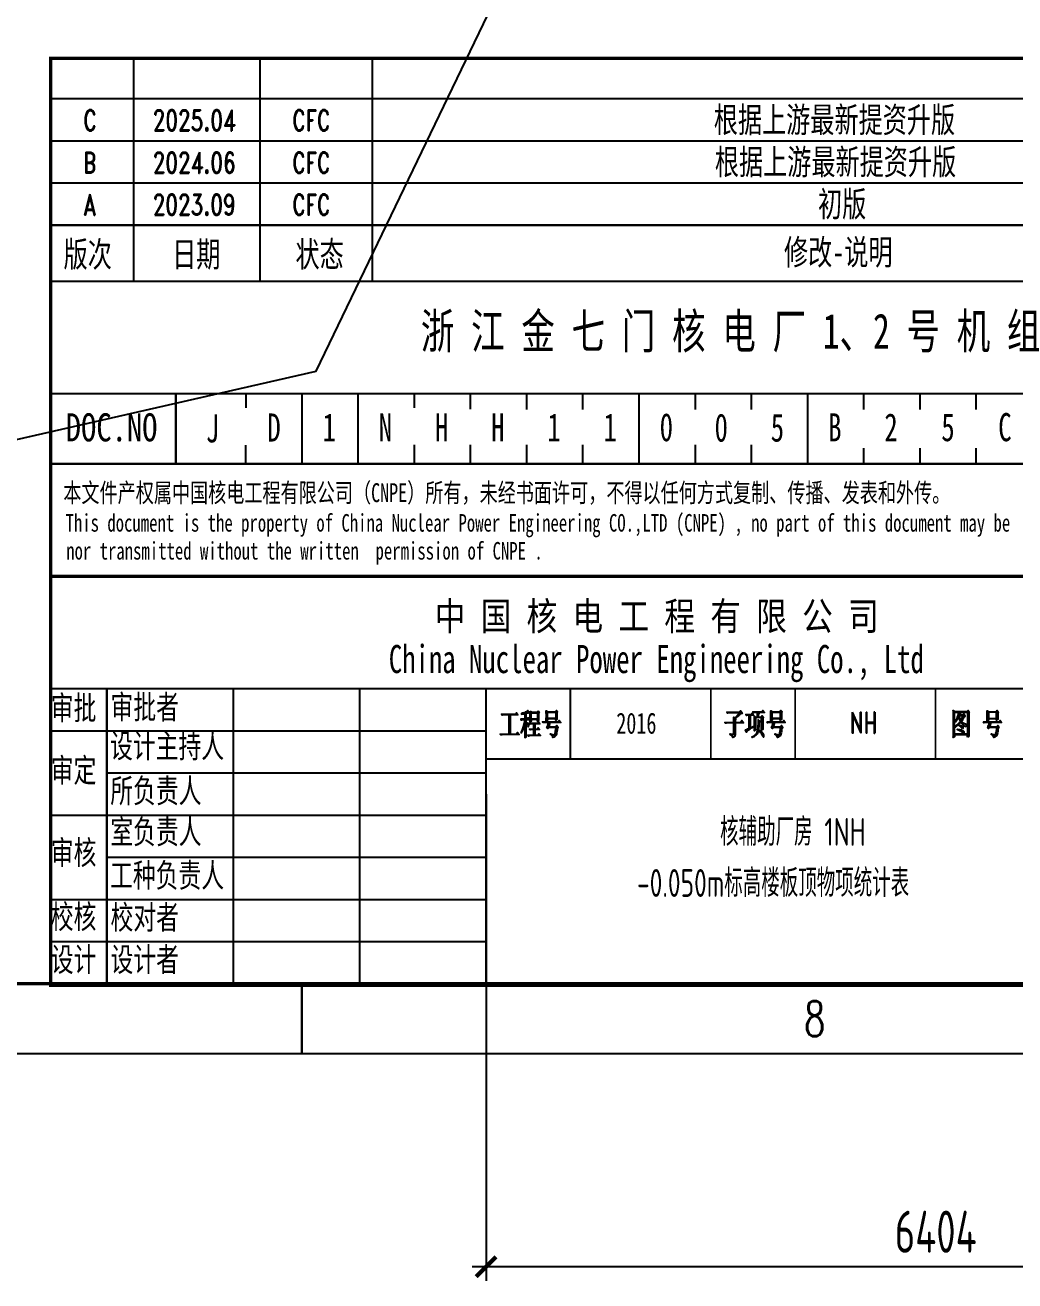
# Model space of a CAD drawing. Extents: x -383207 to 558143, y -95136 to 11777.
# Drawn here: x 28747 to 35794, y -94333 to -85393 of the extents above; entities that cross this region are included whole.
import ezdxf

# ---------------------------------------------------------------- set-up
doc = ezdxf.new("R2010")
doc.units = 0
doc.linetypes.add('CONTINOUS', pattern=[0])
doc.layers.get('0').update_dxf_attribs({"linetype": 'CONTINUOUS'})
doc.layers.get('Defpoints').update_dxf_attribs({"linetype": 'CONTINUOUS'})
for name, color, linetype in [('1', 7, 'CONTINUOUS'), ('BORDER', 7, 'CONTINUOUS'), ('DIM', 3, 'CONTINUOUS'), ('TEXT', 4, 'CONTINUOUS'), ('TK', 4, 'CONTINUOUS'), ('图框', 4, 'CONTINOUS')]:
    doc.layers.add(name, color=color, linetype=linetype)
doc.styles.add('HZbine', font='txt_____.ttf', dxfattribs={"width": 0.7, "bigfont": 'HZTXT'})
doc.styles.add('romand', font='romand.shx', dxfattribs={"width": 0.7, "height": 200, "bigfont": 'OCHINESE.shx'})
doc.styles.add('TSSD_Dimension', font='Tssdeng.shx', dxfattribs={"width": 0.7, "bigfont": 'tssdchn.shx'})
doc.styles.add('宋体', font='', dxfattribs={"width": 0.7})
doc.styles.get('宋体').set_extended_font_data('SimSun')
doc.dimstyles.new('TSSD_100_100', dxfattribs={"dimtxt": 300, "dimasz": 100, "dimexe": 100, "dimexo": 250, "dimgap": 100, "dimtad": 1, "dimdec": 0, "dimzin": 0, "dimdsep": 46, "dimtxsty": 'TSSD_Dimension', "dimblk": 'ARCHTICK', "dimblk1": 'ARCHTICK', "dimblk2": 'ARCHTICK', "dimcen": 0, "dimdle": 100, "dimclrt": 7, "dimadec": 0, "dimazin": 0, "dimtfac": 1, "dimtdec": 0, "dimtix": 1, "dimtmove": 2, "dimatfit": 3, "dimfxl": 1, "dimtolj": 1, "dimtzin": 0, "dimarcsym": 0})

# ---------------------------------------------------------------- blocks, each defined once
blk = doc.blocks.new('_ArchTick')
at = {"color": 0}
blk.add_lwpolyline([(-0.707, -0.707, 0.3, 0.3, 0), (0.707, 0.707, 0.5, 0.5, 0)], format="xyseb", dxfattribs=at)
blk = doc.blocks.new('*D169')
at = {"layer": 'Defpoints', "color": 0, "transparency": 16777216}
for p in [(32029.1, -90616.9), (38433.1, -92716.9), (32029.1, -94233.1)]:
    blk.add_point(p, dxfattribs=at)
at = {"layer": 'DIM', "color": 0, "lineweight": -2, "transparency": 16777216}
for p, q in [((32029.1, -90866.9), (32029.1, -94333.1)), ((38433.1, -92966.9), (38433.1, -94333.1)), ((38533.1, -94233.1), (31929.1, -94233.1))]:
    blk.add_line(p, q, dxfattribs=at)
at = {"layer": 'DIM', "color": 0, "lineweight": -2, "transparency": 16777216, "xscale": 100, "yscale": 100, "zscale": 100, "rotation": 180}
blk.add_blockref('_ArchTick', (32029.1, -94233.1), dxfattribs=at)
at = {"layer": 'DIM', "color": 0, "lineweight": -2, "transparency": 16777216, "xscale": 100, "yscale": 100, "zscale": 100}
blk.add_blockref('_ArchTick', (38433.1, -94233.1), dxfattribs=at)
at = {"layer": 'DIM', "color": 7, "transparency": 16777216, "insert": (35231.1, -93983.1), "char_height": 300, "attachment_point": 5, "style": 'TSSD_Dimension'}
blk.add_mtext('\\A1;6404', dxfattribs=at)

msp = doc.modelspace()

# ---------------------------------------------------------------- hatches: boundary and pattern name
at = {"layer": '1'}
h = msp.add_hatch(color=2, dxfattribs=at)
h.paths.add_polyline_path([(32201.3, -90303.2), (32256.1, -90303.2), (32245.6, -90288.3), (32238, -90298.9), (32138.4, -90298.9), (32142.9, -90305.6), (32148.9, -90303.7), (32154.8, -90303.2), (32192.5, -90303.2), (32192.5, -90439.8), (32130.1, -90439.8), (32134.9, -90446.4), (32140.6, -90444.5), (32146.5, -90444.1), (32263.7, -90444.1), (32252.5, -90428.2), (32244.5, -90439.8), (32201.3, -90439.8)])
h.paths.add_polyline_path([(32313.9, -90377.9), (32313.7, -90363.9), (32313.7, -90357.3), (32318.4, -90364.1), (32322, -90371.3), (32324.8, -90378.6), (32325.6, -90380.7), (32328.6, -90387.6), (32332, -90385.5), (32332.4, -90384.1), (32333.9, -90376.2), (32331.7, -90368.6), (32331.3, -90368.2), (32327.5, -90363.9), (32322.2, -90359.6), (32315.6, -90355.1), (32313.7, -90353.9), (32313.7, -90337.3), (32338.4, -90337.3), (32328.9, -90324.1), (32322.5, -90333.1), (32313.7, -90333.1), (32313.7, -90291.6), (32322.2, -90289.4), (32328.6, -90288), (32333.4, -90287.3), (32334.8, -90287.3), (32327.2, -90272.4), (32323.7, -90275.9), (32318.4, -90279.5), (32311.6, -90283.3), (32308, -90284.9), (32301.1, -90287.8), (32295, -90290.2), (32289, -90292), (32283.6, -90293.5), (32281.7, -90293.9), (32281.7, -90297.3), (32289.7, -90296.1), (32296.4, -90295.1), (32302.1, -90293.9), (32306.3, -90293.2), (32306.3, -90333.1), (32277.2, -90333.1), (32281.7, -90340), (32286.9, -90337.3), (32304.5, -90337.3), (32303.5, -90344.9), (32302.1, -90353), (32300.2, -90361.5), (32298, -90370.3), (32295.7, -90379.8), (32293.5, -90387.4), (32291.2, -90395.2), (32288.6, -90403), (32285.5, -90410.9), (32282.4, -90418.9), (32279.1, -90427), (32277.7, -90429.8), (32278.8, -90432.4), (32286.4, -90419.6), (32290, -90412.8), (32293.3, -90405.4), (32296.4, -90397.8), (32299.5, -90390), (32302.3, -90381.7), (32304.9, -90373.2), (32306.3, -90368.2), (32306.1, -90379.8), (32306.1, -90438.1), (32305.9, -90445.7), (32305.9, -90452.8), (32305.6, -90459.5), (32305.6, -90464.9), (32314.4, -90459), (32314.4, -90455.9), (32314.2, -90451.7), (32314.2, -90439.8), (32313.9, -90432.2)])
h.paths.add_polyline_path([(32402.4, -90293.9), (32407.6, -90289), (32399.6, -90277.3), (32394.3, -90284.9), (32351.6, -90284.9), (32342.9, -90277.3), (32343.1, -90286.1), (32343.1, -90286.1), (32343.3, -90295.1), (32343.6, -90303.9), (32343.6, -90322.9), (32343.3, -90331.9), (32343.3, -90340.7), (32343.1, -90349.4), (32342.9, -90352.3), (32351.2, -90347.3), (32351.2, -90337.3), (32394.8, -90337.3), (32394.8, -90348.3), (32402.9, -90344), (32402.9, -90339), (32402.6, -90332.4), (32402.6, -90324.1), (32402.4, -90313.9)])
h.paths.add_polyline_path([(32351.2, -90289), (32394.8, -90289), (32394.8, -90333.1), (32351.2, -90333.1)], flags=16)
h.paths.add_polyline_path([(32376.1, -90367.2), (32411.6, -90367.2), (32402.4, -90353.9), (32396, -90363.2), (32335.3, -90363.2), (32340, -90369.8), (32345.2, -90367.2), (32368.5, -90367.2), (32368.5, -90404), (32338.8, -90404), (32343.6, -90410.6), (32348.8, -90408.3), (32368.5, -90408.3), (32368.5, -90447.4), (32326.7, -90447.4), (32331.3, -90454), (32337.2, -90452.1), (32342.9, -90451.4), (32415.9, -90451.4), (32406, -90437.4), (32398.8, -90447.4), (32376.1, -90447.4), (32376.1, -90408.3), (32408.8, -90408.3), (32399.6, -90394.7), (32393.1, -90404), (32376.1, -90404)])
h.paths.add_polyline_path([(32533.1, -90316.5), (32533.1, -90288.3), (32537.6, -90282.3), (32529.5, -90272.4), (32524.3, -90280.7), (32466.4, -90280.7), (32457.9, -90274), (32458.1, -90282.6), (32458.1, -90291.3), (32458.4, -90300.3), (32458.4, -90318.4), (32458.1, -90327.4), (32458.1, -90336.2), (32457.9, -90344.5), (32457.9, -90344.9), (32466.4, -90340.7), (32466.4, -90332.4), (32524.8, -90332.4), (32524.8, -90341.6), (32533.5, -90336.4), (32533.3, -90331.7), (32533.3, -90325)])
h.paths.add_polyline_path([(32466.4, -90284.9), (32524.8, -90284.9), (32524.8, -90328.1), (32466.4, -90328.1)], flags=16)
h.paths.add_polyline_path([(32483.5, -90358.2), (32561.1, -90358.2), (32550.4, -90343.3), (32542.8, -90353.9), (32430.4, -90353.9), (32435.1, -90360.6), (32440.3, -90358.2), (32473.5, -90358.2), (32471.6, -90367.7), (32469.5, -90375.8), (32468.8, -90378.1), (32465, -90385.5), (32461.9, -90389), (32468.8, -90400.7), (32474, -90393.1), (32527.6, -90393.1), (32526.2, -90407.1), (32524.5, -90418.7), (32522.9, -90427.9), (32521, -90435.3), (32519.1, -90440), (32517.1, -90443), (32513.1, -90444.3), (32508.2, -90444.3), (32502, -90443.1), (32494.6, -90440.7), (32488, -90438.1), (32487.5, -90441.5), (32494.6, -90446.4), (32500.1, -90451.7), (32503.7, -90457.1), (32505.3, -90462.8), (32505.6, -90464), (32512.7, -90461.1), (32517.9, -90458.3), (32519.1, -90457.3), (32523.8, -90452.8), (32527.1, -90448.1), (32528.6, -90444.8), (32530, -90439.3), (32531.6, -90432), (32533.3, -90422.2), (32535, -90410.6), (32536.4, -90398.1), (32542.3, -90392.4), (32533.5, -90379.8), (32527.1, -90389), (32475.2, -90389)])
h = msp.add_hatch(color=2, dxfattribs=at)
h.paths.add_polyline_path([(33801.8, -90442.6), (33801.8, -90360.6), (33863, -90360.6), (33849.5, -90342.3), (33840.3, -90356.6), (33801.8, -90356.6), (33801.8, -90340.7), (33808.2, -90335.7), (33803, -90330.7), (33809.2, -90324.5), (33814.9, -90319.1), (33820.3, -90313.9), (33825.3, -90309.4), (33830.1, -90305.3), (33834.3, -90301.5), (33841.7, -90296.6), (33847.6, -90294.2), (33851.9, -90293.9), (33840.3, -90274.7), (33832, -90284.9), (33742.3, -90284.9), (33747.1, -90291.6), (33752.8, -90289.7), (33758.7, -90289), (33832.7, -90289), (33800.7, -90328.1), (33792.4, -90320.7), (33793.1, -90347.1), (33793.1, -90356.6), (33728.8, -90356.6), (33733.5, -90363.2), (33739.5, -90361.3), (33745.2, -90360.6), (33793.1, -90360.6), (33793.1, -90431.5), (33791.6, -90440.3), (33788.3, -90442.4), (33784.3, -90441.9), (33778.6, -90441.2), (33771, -90439.8), (33767.5, -90439.1), (33767.5, -90443.1), (33774.8, -90447.1), (33780.5, -90451.7), (33784.3, -90456.9), (33786.4, -90462.3), (33786.7, -90464.9), (33793.1, -90461.1), (33797.8, -90456.2), (33800.7, -90450)])
h.paths.add_polyline_path([(33948.2, -90323.1), (33991.1, -90323.1), (33991.1, -90413.2), (33999.4, -90406.6), (33999.2, -90397.3), (33998.7, -90379.8), (33998.7, -90326.4), (34004.1, -90321.5), (33994.7, -90310.8), (33989.4, -90319.1), (33963.1, -90319.1), (33966.4, -90308.2), (33969.3, -90299.2), (33971.6, -90291.8), (33973.5, -90286.1), (33973.8, -90285.6), (34011, -90285.6), (34000.6, -90271.4), (33993, -90281.6), (33928.7, -90281.6), (33933.5, -90288.3), (33939.4, -90286.4), (33945.1, -90285.6), (33963.1, -90285.6), (33962.6, -90291.8), (33961.9, -90299.9), (33960.7, -90309.8), (33959.8, -90319.1), (33948.6, -90319.1), (33939.9, -90312.4), (33940.1, -90320.7), (33940.3, -90329.3), (33940.3, -90347.1), (33940.6, -90356.3), (33940.6, -90375.5), (33940.3, -90385.2), (33940.3, -90394.3), (33940.1, -90402.8), (33940.1, -90410.9), (33939.9, -90416.6), (33948.2, -90409)])
h.paths.add_polyline_path([(33920.4, -90396.4), (33929.2, -90390.7), (33931.8, -90389), (33930.6, -90385.7), (33909.5, -90395.7), (33909.5, -90304.9), (33933, -90304.9), (33923.5, -90291.6), (33916.6, -90300.6), (33878.7, -90300.6), (33883.4, -90307.2), (33889.1, -90305.3), (33895, -90304.9), (33901.9, -90304.9), (33901.9, -90399), (33892.9, -90403.3), (33886, -90406.4), (33880.8, -90408.5), (33877.5, -90409.7), (33877, -90409.9), (33883.9, -90425.6), (33887, -90420.3), (33891, -90416.6), (33893.1, -90414.9), (33896.5, -90412.5), (33900.7, -90409.4), (33906.2, -90405.6), (33912.8, -90401.4)])
h.paths.add_polyline_path([(33969.8, -90415.6), (33970.7, -90410.4), (33971.6, -90403.7), (33972.4, -90396.2), (33973.1, -90387.1), (33973.3, -90377.2), (33973.5, -90366.3), (33973.8, -90354.9), (33979, -90349), (33965.5, -90338.1), (33965.7, -90347.5), (33965.7, -90365.6), (33965.2, -90383.1), (33965, -90391.4), (33964.1, -90401.6), (33962.4, -90410.6), (33960.5, -90418.7), (33957.9, -90425.8), (33955.8, -90430.8), (33952.7, -90435.3), (33949.1, -90439.8), (33944.6, -90444.5), (33939.2, -90449.3), (33933, -90454), (33926.1, -90458.8), (33921.8, -90461.6), (33923.5, -90464), (33930.9, -90460.2), (33937.3, -90456.4), (33943, -90452.6), (33948.2, -90449), (33952.7, -90445.3), (33955, -90443.1), (33959.8, -90437.7), (33963.6, -90431.3), (33966.9, -90423.9)])
h.paths.add_polyline_path([(33993, -90427.7), (33987.1, -90422.7), (33979.7, -90416.8), (33974.3, -90412.3), (33973.1, -90414.9), (33978.8, -90422.2), (33983.7, -90428.6), (33987.8, -90434.1), (33990.6, -90438.1), (33994.9, -90445), (33998.7, -90451.9), (34001.1, -90456.4), (34004.8, -90461.6), (34007.5, -90456.6), (34007.7, -90448.1), (34005.1, -90440.7), (34004.1, -90439.1), (34001.5, -90436), (33998, -90432.2)])
h.paths.add_polyline_path([(34131.7, -90316.5), (34131.7, -90288.3), (34136.2, -90282.3), (34128.2, -90272.4), (34123, -90280.7), (34065.3, -90280.7), (34056.5, -90274), (34056.8, -90282.6), (34057, -90291.3), (34057, -90327.4), (34056.8, -90336.2), (34056.5, -90344.5), (34056.5, -90344.9), (34065.3, -90340.7), (34065.3, -90332.4), (34123.4, -90332.4), (34123.4, -90341.6), (34132.2, -90336.4), (34132, -90331.7), (34132, -90325)])
h.paths.add_polyline_path([(34065.3, -90284.9), (34123.4, -90284.9), (34123.4, -90328.1), (34065.3, -90328.1)], flags=16)
h.paths.add_polyline_path([(34082.2, -90358.2), (34159.7, -90358.2), (34149, -90343.3), (34141.7, -90353.9), (34029, -90353.9), (34033.8, -90360.6), (34039, -90358.2), (34072.2, -90358.2), (34070.3, -90367.7), (34068.4, -90375.8), (34067.5, -90378.1), (34063.7, -90385.5), (34060.6, -90389), (34067.5, -90400.7), (34072.9, -90393.1), (34126.5, -90393.1), (34124.8, -90407.1), (34123.2, -90418.7), (34121.5, -90427.9), (34119.6, -90435.3), (34117.7, -90440), (34115.8, -90442.9), (34115.4, -90443.1), (34111.8, -90444.3), (34106.8, -90444.3), (34100.9, -90443.1), (34093.3, -90440.7), (34086.9, -90438.1), (34086.2, -90441.5), (34093.3, -90446.4), (34098.8, -90451.7), (34102.3, -90457.1), (34104.2, -90462.8), (34104.2, -90464), (34111.3, -90461.1), (34116.5, -90458.3), (34117.7, -90457.3), (34122.5, -90452.8), (34125.8, -90448.1), (34127.2, -90444.8), (34128.6, -90439.3), (34130.3, -90432), (34132, -90422.2), (34133.6, -90410.6), (34135.3, -90398.1), (34141, -90392.4), (34132.2, -90379.8), (34125.8, -90389), (34073.9, -90389)])
h = msp.add_hatch(color=2, dxfattribs=at)
h.paths.add_polyline_path([(35466, -90429.4), (35466, -90287.3), (35469.5, -90282.3), (35461.5, -90272.4), (35456.7, -90280), (35365.2, -90280), (35355.9, -90272.4), (35356.2, -90281.9), (35356.4, -90290.9), (35356.4, -90447.9), (35356.2, -90456.6), (35355.9, -90464), (35364.7, -90459), (35364.7, -90444.8), (35457.9, -90444.8), (35457.9, -90462.3), (35466.7, -90455.7), (35466.2, -90447.4), (35466.2, -90438.6)])
h.paths.add_polyline_path([(35364.7, -90390.7), (35370.6, -90387.6), (35376.3, -90384.3), (35382, -90380.7), (35387.5, -90376.7), (35392.7, -90372.4), (35397.9, -90367.7), (35403.1, -90362.7), (35408.1, -90357.5), (35408.8, -90356.6), (35413.5, -90362.5), (35418.3, -90367.9), (35423.3, -90372.9), (35428.5, -90377.2), (35433.9, -90381), (35439.9, -90384.1), (35445.1, -90386.4), (35447.7, -90380.7), (35453.2, -90376.7), (35455.5, -90375.8), (35455.5, -90372.4), (35448.4, -90371.5), (35442, -90370.1), (35435.8, -90367.9), (35430.1, -90365.1), (35424.9, -90361.8), (35420.2, -90357.5), (35415.7, -90352.8), (35413.5, -90349.9), (35418.5, -90342.3), (35422.8, -90335.4), (35426.6, -90329.3), (35429.2, -90324.8), (35433.9, -90318.4), (35438.9, -90314.1), (35441.1, -90313.2), (35431.1, -90298.2), (35425.9, -90306.5), (35396.7, -90306.5), (35400, -90299.2), (35401.2, -90297.3), (35406, -90292.3), (35394.8, -90284), (35457.9, -90284), (35457.9, -90440.7), (35364.7, -90440.7)], flags=16)
h.paths.add_polyline_path([(35386.7, -90409), (35386.7, -90405.6), (35402.4, -90408), (35409, -90409.4), (35414.5, -90410.9), (35419.2, -90412.3), (35422.8, -90413.9), (35426.1, -90416.6), (35430.1, -90422.5), (35431.1, -90429.8), (35430.6, -90432.7), (35428, -90435.3), (35422.8, -90430.8), (35421.8, -90429.4), (35418.5, -90426.3), (35414, -90423), (35408.6, -90419.6), (35402.4, -90416.1), (35395, -90412.5)], flags=0)
h.paths.add_polyline_path([(35364.7, -90387.4), (35364.7, -90284), (35393.6, -90284), (35392.9, -90290.2), (35391, -90298.2), (35388.2, -90307.9), (35386.7, -90312.4), (35384.1, -90320.3), (35381.1, -90328.1), (35378, -90335.7), (35374.7, -90343.3), (35371.1, -90350.6), (35372.8, -90352.3), (35376.8, -90346.1), (35380.8, -90339.5), (35384.6, -90332.6), (35388.4, -90325.2), (35391.7, -90317.7), (35392.7, -90315.8), (35394.6, -90323.4), (35397.2, -90331.2), (35400.3, -90339), (35403.6, -90347.1), (35404.8, -90349.9), (35401, -90354.9), (35396.7, -90359.9), (35392, -90364.9), (35387, -90369.8), (35381.5, -90374.6), (35375.8, -90379.1), (35369.7, -90383.8)], flags=16)
h.paths.add_polyline_path([(35398.4, -90378.1), (35399.1, -90374.8), (35402.4, -90375.8), (35409.5, -90378.4), (35415.2, -90380.7), (35419.5, -90383.1), (35423.5, -90388.3), (35424, -90396.4), (35422.1, -90401.9), (35418.3, -90398.1), (35415.2, -90394.3), (35410.9, -90389.5), (35405.2, -90384.3)], flags=0)
h.paths.add_polyline_path([(35408.8, -90343.3), (35405.7, -90337.8), (35402.4, -90331.2), (35399.3, -90323.4), (35396, -90314.1), (35394.8, -90310.8), (35425.9, -90310.8), (35422.3, -90319.1), (35418.5, -90326.7), (35415, -90333.6), (35411.2, -90340)], flags=16)
h.paths.add_polyline_path([(35671.8, -90316.5), (35671.8, -90288.3), (35676.3, -90282.3), (35668.3, -90272.4), (35663, -90280.7), (35605.4, -90280.7), (35596.6, -90274), (35596.9, -90282.6), (35597.1, -90291.3), (35597.1, -90327.4), (35596.9, -90336.2), (35596.6, -90344.5), (35596.6, -90344.9), (35605.4, -90340.7), (35605.4, -90332.4), (35663.5, -90332.4), (35663.5, -90341.6), (35672.3, -90336.4), (35672, -90331.7), (35672, -90325)])
h.paths.add_polyline_path([(35605.4, -90284.9), (35663.5, -90284.9), (35663.5, -90328.1), (35605.4, -90328.1)], flags=16)
h.paths.add_polyline_path([(35622.2, -90358.2), (35699.8, -90358.2), (35689.4, -90343.3), (35681.8, -90353.9), (35569.1, -90353.9), (35573.9, -90360.6), (35579.1, -90358.2), (35612.3, -90358.2), (35610.4, -90367.7), (35608.5, -90375.8), (35607.5, -90378.1), (35603.7, -90385.5), (35600.7, -90389), (35607.5, -90400.7), (35613, -90393.1), (35666.6, -90393.1), (35664.9, -90407.1), (35663.3, -90418.7), (35661.6, -90427.9), (35659.7, -90435.3), (35657.8, -90440), (35655.9, -90443), (35651.9, -90444.3), (35646.9, -90444.3), (35641, -90443.1), (35633.4, -90440.7), (35627, -90438.1), (35626.3, -90441.5), (35633.4, -90446.4), (35638.8, -90451.7), (35642.4, -90457.1), (35644.3, -90462.8), (35644.3, -90464), (35651.4, -90461.1), (35656.6, -90458.3), (35657.8, -90457.3), (35662.6, -90452.8), (35665.9, -90448.1), (35667.3, -90444.8), (35668.7, -90439.3), (35670.4, -90432), (35672, -90422.2), (35673.7, -90410.6), (35675.4, -90398.1), (35681.1, -90392.4), (35672.3, -90379.8), (35665.9, -90389), (35614.2, -90389)])

# ---------------------------------------------------------------- linework, layer by layer
at = {"color": 2, "linetype": 'Continuous'}
msp.add_line((29819.3, -88016.9), (29819.3, -88516.9), dxfattribs=at)
for points in [[(-21016.9, -50666.9), (38433.1, -50666.9), (38433.1, -92716.9), (-21016.9, -92716.9)], [(32637.9, -84081.5), (30820.3, -80307.3), (26736.4, -79375.2), (23461.3, -81987), (23461.3, -86176), (26736.4, -88787.8), (30820.3, -87855.6)]]:
    msp.add_lwpolyline(points, close=True)
at = {"color": 4, "const_width": 25}
msp.add_lwpolyline([(-19766.9, -51166.9), (37929.1, -51166.9), (37929.1, -92216.9), (-19766.9, -92216.9)], close=True, dxfattribs=at)
at = {"color": 4, "flags": 128}
for points in [[(30717.1, -92216.9), (30717.1, -92716.9)], [(30717.1, -92716.9), (30717.1, -92216.9)], [(38433.1, -92716.9), (-21016.9, -92716.9)]]:
    msp.add_lwpolyline(points, dxfattribs=at)
at = {"layer": '1', "color": 2}
for p, q in [((28929.2, -89220.2), (28929.2, -85628.9)), ((30719.3, -88516.9), (30719.3, -88016.9)), ((31119.3, -88516.9), (31119.3, -88016.9)), ((31519.2, -88116.9), (31519.2, -88016.9)), ((31919.2, -88127.3), (31919.2, -88016.9)), ((32319.2, -88128.8), (32319.2, -88016.9)), ((32719.2, -88128.8), (32719.2, -88016.9)), ((33119.2, -88516.9), (33119.2, -88016.9)), ((33519.2, -88128.8), (33519.2, -88016.9)), ((33919.2, -88128.8), (33919.2, -88016.9)), ((34319.2, -88516.9), (34319.2, -88016.9)), ((34719.2, -88128.8), (34719.2, -88016.9)), ((35119.2, -88128.8), (35119.2, -88016.9)), ((35519.2, -88128.8), (35519.2, -88016.9)), ((30319.3, -88066.9), (30319.3, -88066.9)), ((30319.3, -88516.9), (30319.3, -88382.9)), ((31519.2, -88516.9), (31519.2, -88381.1)), ((31919.2, -88516.9), (31918.7, -88381.1)), ((32319.2, -88516.9), (32318.7, -88381.1)), ((32719.2, -88516.9), (32719.2, -88381.1)), ((33519.2, -88516.9), (33519.2, -88381.1)), ((33919.2, -88516.9), (33919.2, -88381.1)), ((34719.2, -88516.9), (34719.2, -88403.7)), ((35119.2, -88516.9), (35119.2, -88403.7)), ((35519.2, -88516.9), (35519.2, -88403.7)), ((37919.2, -88516.9), (28919.3, -88516.9)), ((28929.2, -90416.9), (32029.1, -90416.9)), ((29329.1, -90716.9), (32029.1, -90716.9)), ((28929.2, -91016.9), (32029.1, -91016.9)), ((29329.1, -91316.9), (32029.1, -91316.9)), ((28929.2, -91616.9), (32029.1, -91616.9)), ((28929.2, -91916.9), (32029.1, -91916.9)), ((37919.2, -92234.2), (28919.3, -92234.2)), ((37919.2, -92234.2), (28919.3, -92234.2)), ((37929.1, -92216.9), (28929.2, -92216.9)), ((37929.1, -92216.9), (28929.2, -92216.9))]:
    msp.add_line(p, q, dxfattribs=at)
at = {"layer": '1', "color": 2, "const_width": 25}
for points in [[(28929.2, -92216.9), (37929.1, -92216.9), (37929.1, -85628.9), (28929.2, -85628.9)], [(28929.2, -89316.9), (37929.1, -89316.9), (37929.1, -92216.9), (28929.2, -92216.9)]]:
    msp.add_lwpolyline(points, close=True, dxfattribs=at)
at = {"layer": '1', "color": 2}
for points, const_width in [([(29519.3, -85617), (29519.3, -87217)], 15), ([(30419.3, -85617), (30419.3, -87217)], 15), ([(31219.3, -85617), (31219.3, -87217)], 15), ([(28919.3, -85917), (37919.2, -85917)], 15), ([(28919.3, -86217), (37919.2, -86217)], 15), ([(28919.3, -86517), (37919.2, -86517)], 15), ([(28919.3, -86817), (37919.2, -86817)], 15), ([(28919.3, -87217), (37919.2, -87217)], 15), ([(28919.3, -88016.9), (37919.2, -88016.9)], 15), ([(29819.3, -88016.9), (29819.3, -88516.9)], 15), ([(28919.3, -88516.9), (37919.2, -88516.9)], 15), ([(28929.2, -88516.9), (37929.1, -88516.9)], 15), ([(28929.2, -90116.9), (37929.1, -90116.9)], 15), ([(29329.1, -90116.9), (29329.1, -92216.9)], 15), ([(30229.1, -90116.9), (30229.1, -92216.9)], 15), ([(31129.1, -90116.9), (31129.1, -92216.9)], 15), ([(32029.1, -90116.9), (32029.1, -92216.9)], 15), ([(32629.1, -90116.9), (32629.1, -90616.9)], 12.5), ([(33629.1, -90116.9), (33629.1, -90616.9)], 12.5), ([(34229.1, -90116.9), (34229.1, -90616.9)], 12.5), ([(35229.1, -90116.9), (35229.1, -90616.9)], 12.5), ([(32029.1, -90616.9), (37929.1, -90616.9)], 15)]:
    msp.add_lwpolyline(points, dxfattribs=dict(at, const_width=const_width))
for points in [[(32146.5, -90444.1), (32140.6, -90444.5), (32134.9, -90446.4), (32130.1, -90439.8), (32192.5, -90439.8), (32192.5, -90303.2), (32154.8, -90303.2), (32148.9, -90303.7), (32142.9, -90305.6), (32138.4, -90298.9), (32238, -90298.9), (32245.6, -90288.3), (32256.1, -90303.2), (32201.3, -90303.2), (32201.3, -90439.8), (32244.5, -90439.8), (32252.5, -90428.2), (32263.7, -90444.1)], [(32324.8, -90378.6), (32325.6, -90380.7), (32328.6, -90387.6), (32332, -90385.5), (32332.4, -90384.1), (32333.9, -90376.2), (32331.7, -90368.6), (32331.3, -90368.2), (32327.5, -90363.9), (32322.2, -90359.6), (32315.6, -90355.1), (32313.7, -90353.9), (32313.7, -90337.3), (32338.4, -90337.3), (32328.9, -90324.1), (32322.5, -90333.1), (32313.7, -90333.1), (32313.7, -90291.6), (32322.2, -90289.4), (32328.6, -90288), (32333.4, -90287.3), (32334.8, -90287.3), (32327.2, -90272.4), (32323.7, -90275.9), (32318.4, -90279.5), (32311.6, -90283.3), (32308, -90284.9), (32301.1, -90287.8), (32295, -90290.2), (32289, -90292), (32283.6, -90293.5), (32281.7, -90293.9), (32281.7, -90297.3), (32289.7, -90296.1), (32296.4, -90295.1), (32302.1, -90293.9), (32306.3, -90293.2), (32306.3, -90333.1), (32277.2, -90333.1), (32281.7, -90340), (32286.9, -90337.3), (32304.5, -90337.3), (32303.5, -90344.9), (32302.1, -90353), (32300.2, -90361.5), (32298, -90370.3), (32295.7, -90379.8), (32293.5, -90387.4), (32291.2, -90395.2), (32288.6, -90403), (32285.5, -90410.9), (32282.4, -90418.9), (32279.1, -90427), (32277.7, -90429.8), (32278.8, -90432.4), (32286.4, -90419.6), (32290, -90412.8), (32293.3, -90405.4), (32296.4, -90397.8), (32299.5, -90390), (32302.3, -90381.7), (32304.9, -90373.2), (32306.3, -90368.2), (32306.1, -90379.8), (32306.1, -90438.1), (32305.9, -90445.7), (32305.9, -90452.8), (32305.6, -90459.5), (32305.6, -90464.9), (32314.4, -90459), (32314.4, -90455.9), (32314.2, -90451.7), (32314.2, -90439.8), (32313.9, -90432.2), (32313.9, -90377.9), (32313.7, -90363.9), (32313.7, -90357.3), (32318.4, -90364.1), (32322, -90371.3)], [(32351.2, -90333.1), (32351.2, -90289), (32394.8, -90289), (32394.8, -90333.1)], [(32466.4, -90280.7), (32524.3, -90280.7), (32529.5, -90272.4), (32537.6, -90282.3), (32533.1, -90288.3), (32533.1, -90316.5), (32533.3, -90325), (32533.3, -90331.7), (32533.5, -90336.4), (32524.8, -90341.6), (32524.8, -90332.4), (32466.4, -90332.4), (32466.4, -90340.7), (32457.9, -90344.9), (32457.9, -90344.5), (32458.1, -90336.2), (32458.1, -90327.4), (32458.4, -90318.4), (32458.4, -90300.3), (32458.1, -90291.3), (32458.1, -90282.6), (32457.9, -90274)], [(32466.4, -90328.1), (32466.4, -90284.9), (32524.8, -90284.9), (32524.8, -90328.1)], [(33834.3, -90301.5), (33830.1, -90305.3), (33825.3, -90309.4), (33820.3, -90313.9), (33814.9, -90319.1), (33809.2, -90324.5), (33803, -90330.7), (33808.2, -90335.7), (33801.8, -90340.7), (33801.8, -90356.6), (33840.3, -90356.6), (33849.5, -90342.3), (33863, -90360.6), (33801.8, -90360.6), (33801.8, -90442.6), (33800.7, -90450), (33797.8, -90456.2), (33793.1, -90461.1), (33786.7, -90464.9), (33786.4, -90462.3), (33784.3, -90456.9), (33780.5, -90451.7), (33774.8, -90447.1), (33767.5, -90443.1), (33767.5, -90439.1), (33771, -90439.8), (33778.6, -90441.2), (33784.3, -90441.9), (33788.3, -90442.4), (33791.6, -90440.3), (33793.1, -90431.5), (33793.1, -90360.6), (33745.2, -90360.6), (33739.5, -90361.3), (33733.5, -90363.2), (33728.8, -90356.6), (33793.1, -90356.6), (33793.1, -90347.1), (33792.4, -90320.7), (33800.7, -90328.1), (33832.7, -90289), (33758.7, -90289), (33752.8, -90289.7), (33747.1, -90291.6), (33742.3, -90284.9), (33832, -90284.9), (33840.3, -90274.7), (33851.9, -90293.9), (33847.6, -90294.2), (33841.7, -90296.6)], [(33891, -90416.6), (33887, -90420.3), (33883.9, -90425.6), (33877, -90409.9), (33877.5, -90409.7), (33880.8, -90408.5), (33886, -90406.4), (33892.9, -90403.3), (33901.9, -90399), (33901.9, -90304.9), (33895, -90304.9), (33889.1, -90305.3), (33883.4, -90307.2), (33878.7, -90300.6), (33916.6, -90300.6), (33923.5, -90291.6), (33933, -90304.9), (33909.5, -90304.9), (33909.5, -90395.7), (33930.6, -90385.7), (33931.8, -90389), (33929.2, -90390.7), (33920.4, -90396.4), (33912.8, -90401.4), (33906.2, -90405.6), (33900.7, -90409.4), (33896.5, -90412.5), (33893.1, -90414.9)], [(33940.1, -90402.8), (33940.3, -90394.3), (33940.3, -90385.2), (33940.6, -90375.5), (33940.6, -90356.3), (33940.3, -90347.1), (33940.3, -90329.3), (33940.1, -90320.7), (33939.9, -90312.4), (33948.6, -90319.1), (33959.8, -90319.1), (33960.7, -90309.8), (33961.9, -90299.9), (33962.6, -90291.8), (33963.1, -90285.6), (33945.1, -90285.6), (33939.4, -90286.4), (33933.5, -90288.3), (33928.7, -90281.6), (33993, -90281.6), (34000.6, -90271.4), (34011, -90285.6), (33973.8, -90285.6), (33973.5, -90286.1), (33971.6, -90291.8), (33969.3, -90299.2), (33966.4, -90308.2), (33963.1, -90319.1), (33989.4, -90319.1), (33994.7, -90310.8), (34004.1, -90321.5), (33998.7, -90326.4), (33998.7, -90379.8), (33999.2, -90397.3), (33999.4, -90406.6), (33991.1, -90413.2), (33991.1, -90323.1), (33948.2, -90323.1), (33948.2, -90409), (33939.9, -90416.6), (33940.1, -90410.9)], [(34123, -90280.7), (34128.2, -90272.4), (34136.2, -90282.3), (34131.7, -90288.3), (34131.7, -90316.5), (34132, -90325), (34132, -90331.7), (34132.2, -90336.4), (34123.4, -90341.6), (34123.4, -90332.4), (34065.3, -90332.4), (34065.3, -90340.7), (34056.5, -90344.9), (34056.5, -90344.5), (34056.8, -90336.2), (34057, -90327.4), (34057, -90291.3), (34056.8, -90282.6), (34056.5, -90274), (34065.3, -90280.7)], [(34065.3, -90328.1), (34065.3, -90284.9), (34123.4, -90284.9), (34123.4, -90328.1)], [(35457.9, -90462.3), (35457.9, -90444.8), (35364.7, -90444.8), (35364.7, -90459), (35355.9, -90464), (35356.2, -90456.6), (35356.4, -90447.9), (35356.4, -90290.9), (35356.2, -90281.9), (35355.9, -90272.4), (35365.2, -90280), (35456.7, -90280), (35461.5, -90272.4), (35469.5, -90282.3), (35466, -90287.3), (35466, -90429.4), (35466.2, -90438.6), (35466.2, -90447.4), (35466.7, -90455.7)], [(35428.5, -90377.2), (35433.9, -90381), (35439.9, -90384.1), (35445.1, -90386.4), (35447.7, -90380.7), (35453.2, -90376.7), (35455.5, -90375.8), (35455.5, -90372.4), (35448.4, -90371.5), (35442, -90370.1), (35435.8, -90367.9), (35430.1, -90365.1), (35424.9, -90361.8), (35420.2, -90357.5), (35415.7, -90352.8), (35413.5, -90349.9), (35418.5, -90342.3), (35422.8, -90335.4), (35426.6, -90329.3), (35429.2, -90324.8), (35433.9, -90318.4), (35438.9, -90314.1), (35441.1, -90313.2), (35431.1, -90298.2), (35425.9, -90306.5), (35396.7, -90306.5), (35400, -90299.2), (35401.2, -90297.3), (35406, -90292.3), (35394.8, -90284), (35457.9, -90284), (35457.9, -90440.7), (35364.7, -90440.7), (35364.7, -90390.7), (35370.6, -90387.6), (35376.3, -90384.3), (35382, -90380.7), (35387.5, -90376.7), (35392.7, -90372.4), (35397.9, -90367.7), (35403.1, -90362.7), (35408.1, -90357.5), (35408.8, -90356.6), (35413.5, -90362.5), (35418.3, -90367.9), (35423.3, -90372.9)], [(35394.6, -90323.4), (35397.2, -90331.2), (35400.3, -90339), (35403.6, -90347.1), (35404.8, -90349.9), (35401, -90354.9), (35396.7, -90359.9), (35392, -90364.9), (35387, -90369.8), (35381.5, -90374.6), (35375.8, -90379.1), (35369.7, -90383.8), (35364.7, -90387.4), (35364.7, -90284), (35393.6, -90284), (35392.9, -90290.2), (35391, -90298.2), (35388.2, -90307.9), (35386.7, -90312.4), (35384.1, -90320.3), (35381.1, -90328.1), (35378, -90335.7), (35374.7, -90343.3), (35371.1, -90350.6), (35372.8, -90352.3), (35376.8, -90346.1), (35380.8, -90339.5), (35384.6, -90332.6), (35388.4, -90325.2), (35391.7, -90317.7), (35392.7, -90315.8)], [(35663, -90280.7), (35668.3, -90272.4), (35676.3, -90282.3), (35671.8, -90288.3), (35671.8, -90316.5), (35672, -90325), (35672, -90331.7), (35672.3, -90336.4), (35663.5, -90341.6), (35663.5, -90332.4), (35605.4, -90332.4), (35605.4, -90340.7), (35596.6, -90344.9), (35596.6, -90344.5), (35596.9, -90336.2), (35597.1, -90327.4), (35597.1, -90291.3), (35596.9, -90282.6), (35596.6, -90274), (35605.4, -90280.7)], [(35663.5, -90328.1), (35663.5, -90284.9), (35605.4, -90284.9), (35605.4, -90328.1)], [(32376.1, -90404), (32393.1, -90404), (32399.6, -90394.7), (32408.8, -90408.3), (32376.1, -90408.3), (32376.1, -90447.4), (32398.8, -90447.4), (32406, -90437.4), (32415.9, -90451.4), (32342.9, -90451.4), (32337.2, -90452.1), (32331.3, -90454), (32326.7, -90447.4), (32368.5, -90447.4), (32368.5, -90408.3), (32348.8, -90408.3), (32343.6, -90410.6), (32338.8, -90404), (32368.5, -90404), (32368.5, -90367.2), (32345.2, -90367.2), (32340, -90369.8), (32335.3, -90363.2), (32396, -90363.2), (32402.4, -90353.9), (32411.6, -90367.2), (32376.1, -90367.2)], [(32435.1, -90360.6), (32430.4, -90353.9), (32542.8, -90353.9), (32550.4, -90343.3), (32561.1, -90358.2), (32483.5, -90358.2), (32475.2, -90389), (32527.1, -90389), (32533.5, -90379.8), (32542.3, -90392.4), (32536.4, -90398.1), (32535, -90410.6), (32533.3, -90422.2), (32531.6, -90432), (32530, -90439.3), (32528.6, -90444.8), (32527.1, -90448.1), (32523.8, -90452.8), (32519.1, -90457.3), (32517.9, -90458.3), (32512.7, -90461.1), (32505.6, -90464), (32505.3, -90462.8), (32503.7, -90457.1), (32500.1, -90451.7), (32494.6, -90446.4), (32487.5, -90441.5), (32488, -90438.1), (32494.6, -90440.7), (32502, -90443.1), (32508.2, -90444.3), (32513.1, -90444.3), (32516.7, -90443.1), (32517.2, -90442.9), (32519.1, -90440), (32521, -90435.3), (32522.9, -90427.9), (32524.5, -90418.7), (32526.2, -90407.1), (32527.6, -90393.1), (32474, -90393.1), (32468.8, -90400.7), (32461.9, -90389), (32465, -90385.5), (32468.8, -90378.1), (32469.5, -90375.8), (32471.6, -90367.7), (32473.5, -90358.2), (32440.3, -90358.2)], [(33955, -90443.1), (33959.8, -90437.7), (33963.6, -90431.3), (33966.9, -90423.9), (33969.8, -90415.6), (33970.7, -90410.4), (33971.6, -90403.7), (33972.4, -90396.2), (33973.1, -90387.1), (33973.3, -90377.2), (33973.5, -90366.3), (33973.8, -90354.9), (33979, -90349), (33965.5, -90338.1), (33965.7, -90347.5), (33965.7, -90365.6), (33965.2, -90383.1), (33965, -90391.4), (33964.1, -90401.6), (33962.4, -90410.6), (33960.5, -90418.7), (33957.9, -90425.8), (33955.8, -90430.8), (33952.7, -90435.3), (33949.1, -90439.8), (33944.6, -90444.5), (33939.2, -90449.3), (33933, -90454), (33926.1, -90458.8), (33921.8, -90461.6), (33923.5, -90464), (33930.9, -90460.2), (33937.3, -90456.4), (33943, -90452.6), (33948.2, -90449), (33952.7, -90445.3)], [(34029, -90353.9), (34141.7, -90353.9), (34149, -90343.3), (34159.7, -90358.2), (34082.2, -90358.2), (34073.9, -90389), (34125.8, -90389), (34132.2, -90379.8), (34141, -90392.4), (34135.3, -90398.1), (34133.6, -90410.6), (34132, -90422.2), (34130.3, -90432), (34128.6, -90439.3), (34127.2, -90444.8), (34125.8, -90448.1), (34122.5, -90452.8), (34117.7, -90457.3), (34116.5, -90458.3), (34111.3, -90461.1), (34104.2, -90464), (34104.2, -90462.8), (34102.3, -90457.1), (34098.8, -90451.7), (34093.3, -90446.4), (34086.2, -90441.5), (34086.9, -90438.1), (34093.3, -90440.7), (34100.9, -90443.1), (34106.8, -90444.3), (34111.8, -90444.3), (34115.4, -90443.1), (34115.8, -90442.9), (34117.7, -90440), (34119.6, -90435.3), (34121.5, -90427.9), (34123.2, -90418.7), (34124.8, -90407.1), (34126.5, -90393.1), (34072.9, -90393.1), (34067.5, -90400.7), (34060.6, -90389), (34063.7, -90385.5), (34067.5, -90378.1), (34068.4, -90375.8), (34070.3, -90367.7), (34072.2, -90358.2), (34039, -90358.2), (34033.8, -90360.6)], [(35411.2, -90340), (35415, -90333.6), (35418.5, -90326.7), (35422.3, -90319.1), (35425.9, -90310.8), (35394.8, -90310.8), (35396, -90314.1), (35399.3, -90323.4), (35402.4, -90331.2), (35405.7, -90337.8), (35408.8, -90343.3)], [(35422.1, -90401.9), (35418.3, -90398.1), (35415.2, -90394.3), (35410.9, -90389.5), (35405.2, -90384.3), (35398.4, -90378.1), (35399.1, -90374.8), (35402.4, -90375.8), (35409.5, -90378.4), (35415.2, -90380.7), (35419.5, -90383.1), (35423.5, -90388.3), (35424, -90396.4)], [(35569.1, -90353.9), (35681.8, -90353.9), (35689.4, -90343.3), (35699.8, -90358.2), (35622.2, -90358.2), (35614.2, -90389), (35665.9, -90389), (35672.3, -90379.8), (35681.1, -90392.4), (35675.4, -90398.1), (35673.7, -90410.6), (35672, -90422.2), (35670.4, -90432), (35668.7, -90439.3), (35667.3, -90444.8), (35665.9, -90448.1), (35662.6, -90452.8), (35657.8, -90457.3), (35656.6, -90458.3), (35651.4, -90461.1), (35644.3, -90464), (35644.3, -90462.8), (35642.4, -90457.1), (35638.8, -90451.7), (35633.4, -90446.4), (35626.3, -90441.5), (35627, -90438.1), (35633.4, -90440.7), (35641, -90443.1), (35646.9, -90444.3), (35651.9, -90444.3), (35655.4, -90443.1), (35655.9, -90442.9), (35657.8, -90440), (35659.7, -90435.3), (35661.6, -90427.9), (35663.3, -90418.7), (35664.9, -90407.1), (35666.6, -90393.1), (35613, -90393.1), (35607.5, -90400.7), (35600.7, -90389), (35603.7, -90385.5), (35607.5, -90378.1), (35608.5, -90375.8), (35610.4, -90367.7), (35612.3, -90358.2), (35579.1, -90358.2), (35573.9, -90360.6)], [(33983.7, -90428.6), (33987.8, -90434.1), (33990.6, -90438.1), (33994.9, -90445), (33998.7, -90451.9), (34001.1, -90456.4), (34004.8, -90461.6), (34007.5, -90456.6), (34007.5, -90456.4), (34007.7, -90448.1), (34005.1, -90440.7), (34004.1, -90439.1), (34001.5, -90436), (33998, -90432.2), (33993, -90427.7), (33987.1, -90422.7), (33979.7, -90416.8), (33974.3, -90412.3), (33973.1, -90414.9), (33978.8, -90422.2)], [(35428, -90435.3), (35422.8, -90430.8), (35421.8, -90429.4), (35418.5, -90426.3), (35414, -90423), (35408.6, -90419.6), (35402.4, -90416.1), (35395, -90412.5), (35386.7, -90409), (35386.7, -90405.6), (35402.4, -90408), (35409, -90409.4), (35414.5, -90410.9), (35419.2, -90412.3), (35422.8, -90413.9), (35426.1, -90416.6), (35430.1, -90422.5), (35431.1, -90429.8), (35430.6, -90432.7)]]:
    msp.add_lwpolyline(points, close=True, dxfattribs=at)
for points in [[(32343.1, -90286.1), (32342.9, -90277.3)], [(32342.9, -90277.3), (32351.6, -90284.9), (32394.3, -90284.9), (32399.6, -90277.3), (32407.6, -90289), (32402.4, -90293.9), (32402.4, -90313.9), (32402.6, -90324.1), (32402.6, -90332.4), (32402.9, -90339), (32402.9, -90344), (32394.8, -90348.3), (32394.8, -90337.3), (32351.2, -90337.3), (32351.2, -90347.3), (32342.9, -90352.3), (32343.1, -90349.4), (32343.3, -90340.7), (32343.3, -90331.9), (32343.6, -90322.9), (32343.6, -90303.9), (32343.3, -90295.1), (32343.1, -90286.1)]]:
    msp.add_lwpolyline(points, dxfattribs=at)
at = {"layer": 'BORDER', "color": 2}
msp.add_line((30319.3, -88016.9), (30318.8, -88116.9), dxfattribs=at)
at = {"layer": '图框', "color": 2}
for p, q in [((37919.2, -92234.2), (28919.3, -92234.2)), ((37929.1, -92216.9), (28929.2, -92216.9))]:
    msp.add_line(p, q, dxfattribs=at)

# ---------------------------------------------------------------- texts
at = {"color": 2, "style": '宋体', "width": 0.7}
msp.add_text('浙 江 金 七 门 核 电 厂 1、2 号 机 组', height=249.998, dxfattribs=at).set_placement((31564.6, -87696))
at = {"color": 4, "style": 'HZbine', "width": 0.7}
msp.add_text('8', height=250, dxfattribs=at).set_placement((34293.8, -92591.9))
at = {"color": 2, "linetype": 'Continuous', "attachment_point": 5, "style": '宋体'}
for s, width, insert, char_height in [('C', 338.002, (35723.3, -88256.4), 200), ('J', 288.74, (30081, -88265.3), 200), ('D', 338.005, (30519.5, -88257.5), 200), ('1', 338.005, (30912.7, -88256.4), 200), ('N', 338.005, (31312.7, -88256.4), 200), ('H', 4999.997, (31712.7, -88256.4), 200), ('H', 338.005, (32112.7, -88256.4), 200), ('1', 338.002, (32512.7, -88256.4), 200), ('1', 338.002, (32912.7, -88256.4), 200), ('0', 338.002, (33312.7, -88256.4), 200), ('B', 338.002, (34512.7, -88256.4), 200), ('2', 338.002, (34912.7, -88256.4), 200), ('5', 338.002, (35318.2, -88256.4), 200), ('2016', 865.43, (33099.2, -90363.8), 150)]:
    msp.add_mtext_dynamic_manual_height_columns(s, width=width, gutter_width=50, heights=[0], dxfattribs=dict(at, insert=insert, char_height=char_height))
at = {"color": 1, "linetype": 'Continuous', "char_height": 200, "attachment_point": 5, "style": '宋体'}
for s, width, insert in [('0', 199.998, (33703.6, -88259.6)), ('5', 13.52, (34103.6, -88259.6))]:
    msp.add_mtext_dynamic_manual_height_columns(s, width=width, gutter_width=2, heights=[0], dxfattribs=dict(at, insert=insert))
at = {"color": 2, "char_height": 169.998, "attachment_point": 1, "style": '宋体'}
for s, width, heights, insert in [('\\pi0.80022;审批', 399.996, [221.9], (28929.2, -90168)), ('\\pi3.7187;审批者', 859.757, [0], (29351.8, -90162.3)), ('\\pi0.30071;设计主持人', 859.757, [0], (29351.8, -90438.8)), ('\\pi0.8465;审定', 399.996, [0], (28929.2, -90612.5)), ('\\pi1.9667;所负责人', 859.757, [0], (29351.8, -90758.7)), ('\\pi1.9932;室负责人', 859.757, [0], (29351.8, -91050.4)), ('\\pi0.83328;审核', 399.996, [0], (28929.2, -91198.2)), ('\\pi0.2941;工种负责人', 859.757, [0], (29351.8, -91360.2)), ('\\pi0.787;校核', 399.996, [0], (28929.2, -91654.5)), ('\\pi3.6724;校对者', 859.757, [221], (29351.8, -91659.4)), ('\\pi0.78039;设计', 399.996, [0], (28929.2, -91959.5)), ('\\pi3.6922;设计者', 859.757, [221], (29351.8, -91959.5))]:
    msp.add_mtext_dynamic_manual_height_columns(s, width=width, gutter_width=50, heights=heights, dxfattribs=dict(at, insert=insert))
at = {"layer": '1', "color": 6, "style": '宋体', "width": 0.7}
msp.add_text('根据上游最新提资升版', height=180, dxfattribs=at).set_placement((33650.3, -86156.4))
at = {"layer": '1', "color": 2, "style": '宋体'}
for s, height, width, p in [('根据上游最新提资升版', 180, 0.7, (33657.9, -86456.4)), ('初版', 180, 0.7, (34392.5, -86756.4)), ('修改-说明', 180, 0.7, (34150.3, -87098.7)), ('版次', 180, 0.7, (29021, -87113.6)), ('日期 ', 180, 0.7, (29793.6, -87113.6)), ('状态', 180, 0.7, (30672.3, -87113.6)), ('DOC.NO', 200, 0.8, (29036.5, -88356.2)), ('中 国 核 电 工 程 有 限 公 司', 199.998, 0.8, (31663, -89700.5)), ('China Nuclear Power Engineering Co., Ltd', 199.998, 0.7, (31336.5, -90005.7))]:
    msp.add_text(s, height=height, dxfattribs=dict(at, width=width)).set_placement(p)
at = {"layer": '1', "color": 2, "ltscale": 0.8, "style": '宋体', "width": 0.7}
for s, height, p in [('本文件产权属中国核电工程有限公司（CNPE）所有，未经书面许可，不得以任何方式复制、传播、发表和外传。', 134.999, (29019.2, -88788.9)), ('This document is the property of China Nuclear Power Engineering CO.,LTD (CNPE) , no part of this document may be', 124.9987, (29035, -88998.7)), ('nor transmitted without the written  permission of CNPE .', 124.999, (29039.7, -89197.6))]:
    msp.add_text(s, height=height, dxfattribs=at).set_placement(p)
at = {"layer": 'TEXT', "color": 1, "style": 'TSSD_Dimension', "width": 0.7}
for s, height, p in [('核辅助厂房 1NH', 198, (33695.3, -91235.7)), ('-0.050m标高楼板顶物项统计表', 197.998, (33103.9, -91599.3))]:
    msp.add_text(s, height=height, dxfattribs=at).set_placement(p)
at = {"layer": 'TK', "color": 6, "style": 'romand', "width": 0.7}
for s, p in [('C', (29161.8, -86146.1)), ('2025.04', (29656.3, -86146.1)), ('CFC', (30649.4, -86146.1))]:
    msp.add_text(s, height=150, dxfattribs=at).set_placement(p)
at = {"layer": 'TK', "color": 2, "style": 'romand', "width": 0.7}
for s, p in [('B', (29161.8, -86446.1)), ('2024.06', (29656.2, -86446.1)), ('CFC', (30649.4, -86446.1)), ('A', (29161.8, -86746.1)), ('2023.09', (29656.2, -86746.1)), ('CFC', (30649.4, -86746.1)), ('NH', (34617.3, -90433.7))]:
    msp.add_text(s, height=150, dxfattribs=at).set_placement(p)

# ---------------------------------------------------------------- dimensions: what is measured, and where the dimension line sits
at = {"layer": 'DIM'}
dim = msp.add_linear_dim(base=(32029.1, -94233.1), p1=(38433.1, -92716.9), p2=(32029.1, -90616.9), dimstyle='TSSD_100_100', dxfattribs=at)
dim.commit()
dim.dimension.update_dxf_attribs({"geometry": '*D169', "text_midpoint": (35231.1, -93983.1)})

doc.saveas('drawing.dxf')
